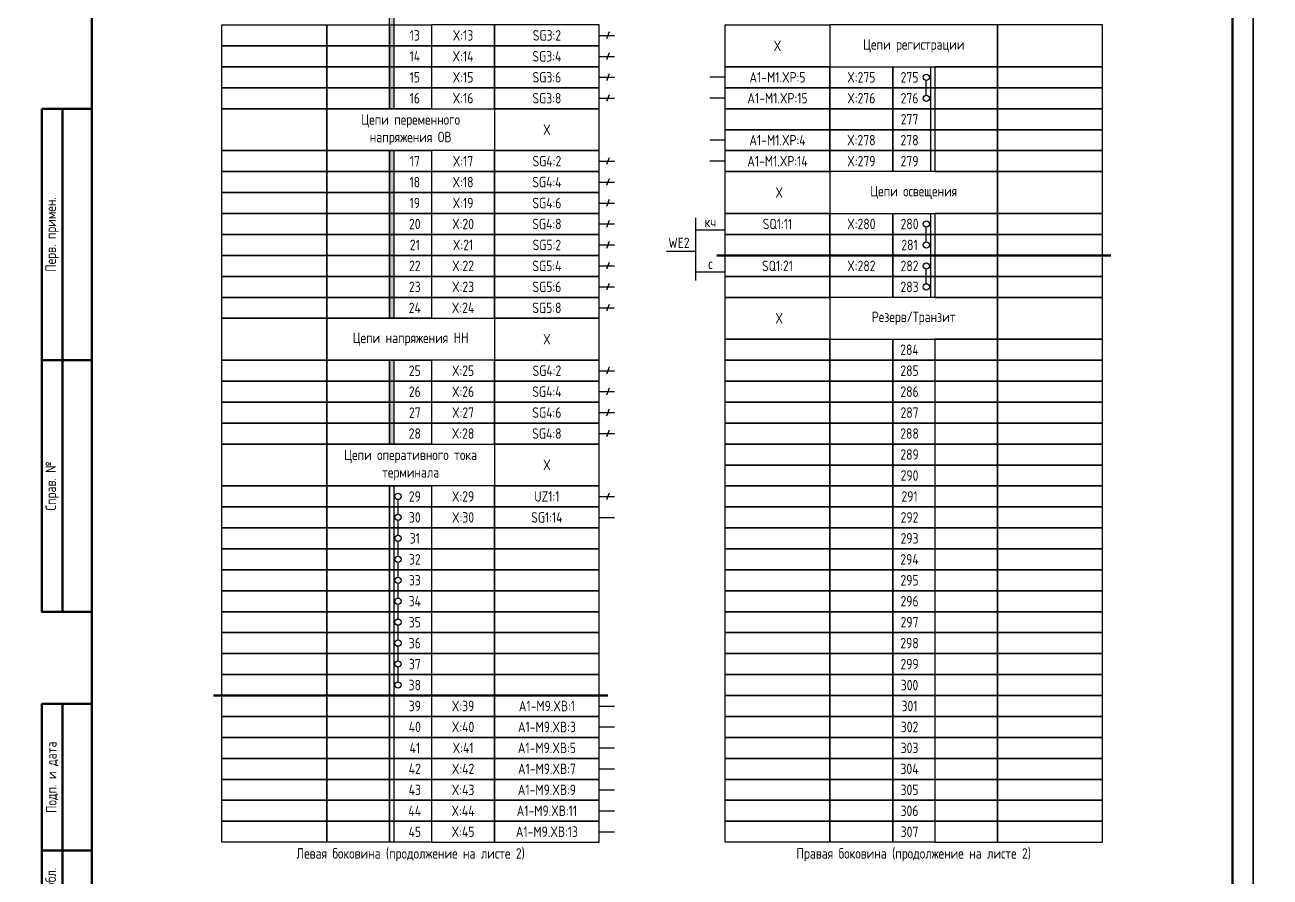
# Model space of a CAD drawing. Header units: millimetres. Extents: x -1036 to 3772, y -90 to 586.
# Drawn here: x 2524 to 2821, y 108.7 to 312 of the extents above; entities that cross this region are included whole.
import ezdxf

# ---------------------------------------------------------------- set-up
doc = ezdxf.new("R2010")
doc.units = ezdxf.units.MM
doc.styles.add('Gost_type_A', font='GOST_0.TTF')

# ---------------------------------------------------------------- blocks, each defined once
blk = doc.blocks.new('Штамп левый верхний')
at = {"lineweight": 50}
for points in [[(-12, 0), (-7, 0), (-7, -60), (-12, -60)], [(-7, 0), (0, 0), (0, -60), (-7, -60)], [(-12, -60), (-7, -60), (-7, -120), (-12, -120)], [(-7, -60), (0, -60), (0, -120), (-7, -120)]]:
    blk.add_lwpolyline(points, close=True, dxfattribs=at)
at = {"char_height": 2.5, "width": 60, "attachment_point": 5, "rotation": 90, "style": 'Gost_type_A'}
for s, insert in [('Перв. примен.', (-9.5, -30)), ('Справ. №', (-9.5, -90))]:
    blk.add_mtext(s, dxfattribs=dict(at, insert=insert))
blk = doc.blocks.new('Штамп левый нижний')
at = {"lineweight": 50}
for points in [[(-12, 145), (-7, 145), (-7, 110), (-12, 110)], [(-7, 145), (0, 145), (0, 110), (-7, 110)], [(-12, 110), (-7, 110), (-7, 85), (-12, 85)], [(-7, 110), (0, 110), (0, 85), (-7, 85)], [(-12, 85), (-7, 85), (-7, 60), (-12, 60)], [(-7, 85), (0, 85), (0, 60), (-7, 60)], [(-12, 60), (-7, 60), (-7, 25), (-12, 25)], [(-7, 60), (0, 60), (0, 25), (-7, 25)], [(-12, 25), (-7, 25), (-7, 0), (-12, 0)], [(-7, 25), (0, 25), (0, 0), (-7, 0)]]:
    blk.add_lwpolyline(points, close=True, dxfattribs=at)
at = {"char_height": 2.5, "attachment_point": 5, "rotation": 90, "style": 'Gost_type_A'}
for s, insert, width in [('Подп. и дата', (-9.5, 127.5), 35), ('Инв. № дубл.', (-9.5, 97.5), 25), ('Взам. инв. №', (-9.5, 72.5), 25), ('Подп. и дата', (-9.5, 42.5), 35), ('Инв. N подл.', (-9.5, 12.5), 25)]:
    blk.add_mtext(s, dxfattribs=dict(at, insert=insert, width=width))

msp = doc.modelspace()

# ---------------------------------------------------------------- hatches: boundary and pattern name
h = msp.add_hatch(color=256)
h.dxf.hatch_style = 1
h.paths.add_polyline_path([(2612, 332), (2611, 332), (2611, 292), (2612, 292)])
h = msp.add_hatch(color=256)
h.dxf.hatch_style = 1
h.paths.add_polyline_path([(2612, 282), (2611, 282), (2611, 242), (2612, 242)])
h = msp.add_hatch(color=256)
h.dxf.hatch_style = 1
h.paths.add_polyline_path([(2612, 232), (2611, 232), (2611, 212), (2612, 212)])

# ---------------------------------------------------------------- linework, layer by layer
for p, q in [((2661, 309.5), (2664.62, 309.5)), ((2663.33, 310.31), (2662.75, 308.69)), ((2661, 304.5), (2664.62, 304.5)), ((2663.33, 305.31), (2662.75, 303.69)), ((2663.33, 300.31), (2662.75, 298.69)), ((2740, 302), (2740, 277)), ((2661, 299.5), (2664.62, 299.5)), ((2691, 299.5), (2687.38, 299.5)), ((2739, 295.25), (2739, 298.75)), ((2661, 294.5), (2664.62, 294.5)), ((2663.33, 295.31), (2662.75, 293.69)), ((2691, 294.5), (2687.38, 294.5)), ((2691, 284.5), (2687.38, 284.5)), ((2661, 279.5), (2664.62, 279.5)), ((2663.33, 280.31), (2662.75, 278.69)), ((2691, 279.5), (2687.38, 279.5)), ((2661, 274.5), (2664.62, 274.5)), ((2663.33, 275.31), (2662.75, 273.69)), ((2663.33, 270.31), (2662.75, 268.69)), ((2661, 269.5), (2664.62, 269.5)), ((2661, 264.5), (2664.62, 264.5)), ((2663.33, 265.31), (2662.75, 263.69)), ((2684, 251), (2684, 266)), ((2740, 267), (2740, 257)), ((2691, 263), (2684, 263)), ((2739, 260.25), (2739, 263.75)), ((2661, 259.5), (2664.62, 259.5)), ((2663.33, 260.31), (2662.75, 258.69)), ((2677, 258), (2684, 258)), ((2740, 257), (2740, 247)), ((2661, 254.5), (2664.62, 254.5)), ((2663.33, 255.31), (2662.75, 253.69)), ((2691, 253), (2684, 253)), ((2739, 250.25), (2739, 253.75)), ((2661, 249.5), (2664.62, 249.5)), ((2663.33, 250.31), (2662.75, 248.69)), ((2661, 244.5), (2664.62, 244.5)), ((2663.33, 245.31), (2662.75, 243.69)), ((2661, 229.5), (2664.62, 229.5)), ((2663.33, 230.31), (2662.75, 228.69)), ((2661, 224.5), (2664.62, 224.5)), ((2663.33, 225.31), (2662.75, 223.69)), ((2663.33, 220.31), (2662.75, 218.69)), ((2661, 219.5), (2664.62, 219.5)), ((2661, 214.5), (2664.62, 214.5)), ((2663.33, 215.31), (2662.75, 213.69)), ((2661, 199.5), (2664.62, 199.5)), ((2663.33, 200.31), (2662.75, 198.69)), ((2613, 195.25), (2613, 198.75)), ((2613, 190.25), (2613, 193.75)), ((2661, 194.5), (2664.62, 194.5)), ((2613, 185.25), (2613, 188.75)), ((2613, 180.25), (2613, 183.75)), ((2613, 175.25), (2613, 178.75)), ((2613, 170.25), (2613, 173.75)), ((2613, 165.25), (2613, 168.75)), ((2613, 160.25), (2613, 163.75)), ((2613, 155.25), (2613, 158.75)), ((2661, 149.5), (2664.62, 149.5)), ((2661, 144.5), (2664.62, 144.5)), ((2661, 139.5), (2664.62, 139.5)), ((2661, 134.5), (2664.62, 134.5)), ((2661, 129.5), (2664.62, 129.5)), ((2661, 124.5), (2664.62, 124.5)), ((2661, 119.5), (2664.62, 119.5))]:
    msp.add_line(p, q)
at = {"lineweight": 50}
for p, q in [((2783, 257), (2689, 257)), ((2569, 152), (2663, 152))]:
    msp.add_line(p, q, dxfattribs=at)
for points in [[(2817, 420), (2817, 0), (2520, 0), (2520, 420)], [(3114, 420), (3114, 0), (2817, 0), (2817, 420)], [(2571, 312), (2596, 312), (2596, 307), (2571, 307)], [(2596, 312), (2611, 312), (2611, 307), (2596, 307)], [(2611, 312), (2621, 312), (2621, 307), (2611, 307)], [(2636, 312), (2621, 312), (2621, 307), (2636, 307)], [(2661, 312), (2636, 312), (2636, 307), (2661, 307)], [(2691, 312), (2716, 312), (2716, 302), (2691, 302)], [(2756, 312), (2716, 312), (2716, 302), (2756, 302)], [(2781, 312), (2756, 312), (2756, 302), (2781, 302)], [(2571, 307), (2596, 307), (2596, 302), (2571, 302)], [(2596, 307), (2611, 307), (2611, 302), (2596, 302)], [(2611, 307), (2621, 307), (2621, 302), (2611, 302)], [(2636, 307), (2621, 307), (2621, 302), (2636, 302)], [(2661, 307), (2636, 307), (2636, 302), (2661, 302)], [(2571, 302), (2596, 302), (2596, 297), (2571, 297)], [(2596, 302), (2611, 302), (2611, 297), (2596, 297)], [(2611, 302), (2621, 302), (2621, 297), (2611, 297)], [(2636, 302), (2621, 302), (2621, 297), (2636, 297)], [(2661, 302), (2636, 302), (2636, 297), (2661, 297)], [(2691, 302), (2716, 302), (2716, 297), (2691, 297)], [(2716, 302), (2731, 302), (2731, 297), (2716, 297)], [(2731, 302), (2741, 302), (2741, 297), (2731, 297)], [(2756, 302), (2741, 302), (2741, 297), (2756, 297)], [(2781, 302), (2756, 302), (2756, 297), (2781, 297)], [(2571, 297), (2596, 297), (2596, 292), (2571, 292)], [(2596, 297), (2611, 297), (2611, 292), (2596, 292)], [(2611, 297), (2621, 297), (2621, 292), (2611, 292)], [(2636, 297), (2621, 297), (2621, 292), (2636, 292)], [(2661, 297), (2636, 297), (2636, 292), (2661, 292)], [(2691, 297), (2716, 297), (2716, 292), (2691, 292)], [(2716, 297), (2731, 297), (2731, 292), (2716, 292)], [(2731, 297), (2741, 297), (2741, 292), (2731, 292)], [(2756, 297), (2741, 297), (2741, 292), (2756, 292)], [(2781, 297), (2756, 297), (2756, 292), (2781, 292)], [(2571, 292), (2596, 292), (2596, 282), (2571, 282)], [(2596, 292), (2636, 292), (2636, 282), (2596, 282)], [(2661, 292), (2636, 292), (2636, 282), (2661, 282)], [(2691, 292), (2716, 292), (2716, 287), (2691, 287)], [(2716, 292), (2731, 292), (2731, 287), (2716, 287)], [(2731, 292), (2741, 292), (2741, 287), (2731, 287)], [(2756, 292), (2741, 292), (2741, 287), (2756, 287)], [(2781, 292), (2756, 292), (2756, 287), (2781, 287)], [(2691, 287), (2716, 287), (2716, 282), (2691, 282)], [(2716, 287), (2731, 287), (2731, 282), (2716, 282)], [(2731, 287), (2741, 287), (2741, 282), (2731, 282)], [(2756, 287), (2741, 287), (2741, 282), (2756, 282)], [(2781, 287), (2756, 287), (2756, 282), (2781, 282)], [(2571, 282), (2596, 282), (2596, 277), (2571, 277)], [(2596, 282), (2611, 282), (2611, 277), (2596, 277)], [(2611, 282), (2621, 282), (2621, 277), (2611, 277)], [(2636, 282), (2621, 282), (2621, 277), (2636, 277)], [(2661, 282), (2636, 282), (2636, 277), (2661, 277)], [(2691, 282), (2716, 282), (2716, 277), (2691, 277)], [(2716, 282), (2731, 282), (2731, 277), (2716, 277)], [(2731, 282), (2741, 282), (2741, 277), (2731, 277)], [(2756, 282), (2741, 282), (2741, 277), (2756, 277)], [(2781, 282), (2756, 282), (2756, 277), (2781, 277)], [(2571, 277), (2596, 277), (2596, 272), (2571, 272)], [(2596, 277), (2611, 277), (2611, 272), (2596, 272)], [(2611, 277), (2621, 277), (2621, 272), (2611, 272)], [(2636, 277), (2621, 277), (2621, 272), (2636, 272)], [(2661, 277), (2636, 277), (2636, 272), (2661, 272)], [(2691, 277), (2716, 277), (2716, 267), (2691, 267)], [(2756, 277), (2716, 277), (2716, 267), (2756, 267)], [(2781, 277), (2756, 277), (2756, 267), (2781, 267)], [(2571, 272), (2596, 272), (2596, 267), (2571, 267)], [(2596, 272), (2611, 272), (2611, 267), (2596, 267)], [(2611, 272), (2621, 272), (2621, 267), (2611, 267)], [(2636, 272), (2621, 272), (2621, 267), (2636, 267)], [(2661, 272), (2636, 272), (2636, 267), (2661, 267)], [(2571, 267), (2596, 267), (2596, 262), (2571, 262)], [(2596, 267), (2611, 267), (2611, 262), (2596, 262)], [(2611, 267), (2621, 267), (2621, 262), (2611, 262)], [(2636, 267), (2621, 267), (2621, 262), (2636, 262)], [(2661, 267), (2636, 267), (2636, 262), (2661, 262)], [(2691, 267), (2716, 267), (2716, 262), (2691, 262)], [(2716, 267), (2731, 267), (2731, 262), (2716, 262)], [(2731, 267), (2741, 267), (2741, 262), (2731, 262)], [(2756, 267), (2741, 267), (2741, 262), (2756, 262)], [(2781, 267), (2756, 267), (2756, 262), (2781, 262)], [(2571, 262), (2596, 262), (2596, 257), (2571, 257)], [(2596, 262), (2611, 262), (2611, 257), (2596, 257)], [(2611, 262), (2621, 262), (2621, 257), (2611, 257)], [(2636, 262), (2621, 262), (2621, 257), (2636, 257)], [(2661, 262), (2636, 262), (2636, 257), (2661, 257)], [(2691, 262), (2716, 262), (2716, 257), (2691, 257)], [(2716, 262), (2731, 262), (2731, 257), (2716, 257)], [(2731, 262), (2741, 262), (2741, 257), (2731, 257)], [(2756, 262), (2741, 262), (2741, 257), (2756, 257)], [(2781, 262), (2756, 262), (2756, 257), (2781, 257)], [(2571, 257), (2596, 257), (2596, 252), (2571, 252)], [(2596, 257), (2611, 257), (2611, 252), (2596, 252)], [(2611, 257), (2621, 257), (2621, 252), (2611, 252)], [(2636, 257), (2621, 257), (2621, 252), (2636, 252)], [(2661, 257), (2636, 257), (2636, 252), (2661, 252)], [(2691, 257), (2716, 257), (2716, 252), (2691, 252)], [(2716, 257), (2731, 257), (2731, 252), (2716, 252)], [(2731, 257), (2741, 257), (2741, 252), (2731, 252)], [(2756, 257), (2741, 257), (2741, 252), (2756, 252)], [(2781, 257), (2756, 257), (2756, 252), (2781, 252)], [(2571, 252), (2596, 252), (2596, 247), (2571, 247)], [(2596, 252), (2611, 252), (2611, 247), (2596, 247)], [(2611, 252), (2621, 252), (2621, 247), (2611, 247)], [(2636, 252), (2621, 252), (2621, 247), (2636, 247)], [(2661, 252), (2636, 252), (2636, 247), (2661, 247)], [(2691, 252), (2716, 252), (2716, 247), (2691, 247)], [(2716, 252), (2731, 252), (2731, 247), (2716, 247)], [(2731, 252), (2741, 252), (2741, 247), (2731, 247)], [(2756, 252), (2741, 252), (2741, 247), (2756, 247)], [(2781, 252), (2756, 252), (2756, 247), (2781, 247)], [(2571, 247), (2596, 247), (2596, 242), (2571, 242)], [(2596, 247), (2611, 247), (2611, 242), (2596, 242)], [(2611, 247), (2621, 247), (2621, 242), (2611, 242)], [(2636, 247), (2621, 247), (2621, 242), (2636, 242)], [(2661, 247), (2636, 247), (2636, 242), (2661, 242)], [(2691, 247), (2716, 247), (2716, 237), (2691, 237)], [(2756, 247), (2716, 247), (2716, 237), (2756, 237)], [(2781, 247), (2756, 247), (2756, 237), (2781, 237)], [(2571, 242), (2596, 242), (2596, 232), (2571, 232)], [(2596, 242), (2636, 242), (2636, 232), (2596, 232)], [(2661, 242), (2636, 242), (2636, 232), (2661, 232)], [(2691, 237), (2716, 237), (2716, 232), (2691, 232)], [(2716, 237), (2731, 237), (2731, 232), (2716, 232)], [(2731, 237), (2741, 237), (2741, 232), (2731, 232)], [(2756, 237), (2741, 237), (2741, 232), (2756, 232)], [(2781, 237), (2756, 237), (2756, 232), (2781, 232)], [(2571, 232), (2596, 232), (2596, 227), (2571, 227)], [(2596, 232), (2611, 232), (2611, 227), (2596, 227)], [(2611, 232), (2621, 232), (2621, 227), (2611, 227)], [(2636, 232), (2621, 232), (2621, 227), (2636, 227)], [(2661, 232), (2636, 232), (2636, 227), (2661, 227)], [(2691, 232), (2716, 232), (2716, 227), (2691, 227)], [(2716, 232), (2731, 232), (2731, 227), (2716, 227)], [(2731, 232), (2741, 232), (2741, 227), (2731, 227)], [(2756, 232), (2741, 232), (2741, 227), (2756, 227)], [(2781, 232), (2756, 232), (2756, 227), (2781, 227)], [(2571, 227), (2596, 227), (2596, 222), (2571, 222)], [(2596, 227), (2611, 227), (2611, 222), (2596, 222)], [(2611, 227), (2621, 227), (2621, 222), (2611, 222)], [(2636, 227), (2621, 227), (2621, 222), (2636, 222)], [(2661, 227), (2636, 227), (2636, 222), (2661, 222)], [(2691, 227), (2716, 227), (2716, 222), (2691, 222)], [(2716, 227), (2731, 227), (2731, 222), (2716, 222)], [(2731, 227), (2741, 227), (2741, 222), (2731, 222)], [(2756, 227), (2741, 227), (2741, 222), (2756, 222)], [(2781, 227), (2756, 227), (2756, 222), (2781, 222)], [(2571, 222), (2596, 222), (2596, 217), (2571, 217)], [(2596, 222), (2611, 222), (2611, 217), (2596, 217)], [(2611, 222), (2621, 222), (2621, 217), (2611, 217)], [(2636, 222), (2621, 222), (2621, 217), (2636, 217)], [(2661, 222), (2636, 222), (2636, 217), (2661, 217)], [(2691, 222), (2716, 222), (2716, 217), (2691, 217)], [(2716, 222), (2731, 222), (2731, 217), (2716, 217)], [(2731, 222), (2741, 222), (2741, 217), (2731, 217)], [(2756, 222), (2741, 222), (2741, 217), (2756, 217)], [(2781, 222), (2756, 222), (2756, 217), (2781, 217)], [(2571, 217), (2596, 217), (2596, 212), (2571, 212)], [(2596, 217), (2611, 217), (2611, 212), (2596, 212)], [(2611, 217), (2621, 217), (2621, 212), (2611, 212)], [(2636, 217), (2621, 217), (2621, 212), (2636, 212)], [(2661, 217), (2636, 217), (2636, 212), (2661, 212)], [(2691, 217), (2716, 217), (2716, 212), (2691, 212)], [(2716, 217), (2731, 217), (2731, 212), (2716, 212)], [(2731, 217), (2741, 217), (2741, 212), (2731, 212)], [(2756, 217), (2741, 217), (2741, 212), (2756, 212)], [(2781, 217), (2756, 217), (2756, 212), (2781, 212)], [(2571, 212), (2596, 212), (2596, 202), (2571, 202)], [(2596, 212), (2636, 212), (2636, 202), (2596, 202)], [(2661, 212), (2636, 212), (2636, 202), (2661, 202)], [(2691, 212), (2716, 212), (2716, 207), (2691, 207)], [(2716, 212), (2731, 212), (2731, 207), (2716, 207)], [(2731, 212), (2741, 212), (2741, 207), (2731, 207)], [(2756, 212), (2741, 212), (2741, 207), (2756, 207)], [(2781, 212), (2756, 212), (2756, 207), (2781, 207)], [(2691, 207), (2716, 207), (2716, 202), (2691, 202)], [(2716, 207), (2731, 207), (2731, 202), (2716, 202)], [(2731, 207), (2741, 207), (2741, 202), (2731, 202)], [(2756, 207), (2741, 207), (2741, 202), (2756, 202)], [(2781, 207), (2756, 207), (2756, 202), (2781, 202)], [(2571, 202), (2596, 202), (2596, 197), (2571, 197)], [(2596, 202), (2611, 202), (2611, 197), (2596, 197)], [(2611, 202), (2621, 202), (2621, 197), (2611, 197)], [(2636, 202), (2621, 202), (2621, 197), (2636, 197)], [(2661, 202), (2636, 202), (2636, 197), (2661, 197)], [(2691, 202), (2716, 202), (2716, 197), (2691, 197)], [(2716, 202), (2731, 202), (2731, 197), (2716, 197)], [(2731, 202), (2741, 202), (2741, 197), (2731, 197)], [(2756, 202), (2741, 202), (2741, 197), (2756, 197)], [(2781, 202), (2756, 202), (2756, 197), (2781, 197)], [(2571, 197), (2596, 197), (2596, 192), (2571, 192)], [(2596, 197), (2611, 197), (2611, 192), (2596, 192)], [(2611, 197), (2621, 197), (2621, 192), (2611, 192)], [(2636, 197), (2621, 197), (2621, 192), (2636, 192)], [(2661, 197), (2636, 197), (2636, 192), (2661, 192)], [(2691, 197), (2716, 197), (2716, 192), (2691, 192)], [(2716, 197), (2731, 197), (2731, 192), (2716, 192)], [(2731, 197), (2741, 197), (2741, 192), (2731, 192)], [(2756, 197), (2741, 197), (2741, 192), (2756, 192)], [(2781, 197), (2756, 197), (2756, 192), (2781, 192)], [(2571, 192), (2596, 192), (2596, 187), (2571, 187)], [(2596, 192), (2611, 192), (2611, 187), (2596, 187)], [(2611, 192), (2621, 192), (2621, 187), (2611, 187)], [(2636, 192), (2621, 192), (2621, 187), (2636, 187)], [(2661, 192), (2636, 192), (2636, 187), (2661, 187)], [(2691, 192), (2716, 192), (2716, 187), (2691, 187)], [(2716, 192), (2731, 192), (2731, 187), (2716, 187)], [(2731, 192), (2741, 192), (2741, 187), (2731, 187)], [(2756, 192), (2741, 192), (2741, 187), (2756, 187)], [(2781, 192), (2756, 192), (2756, 187), (2781, 187)], [(2571, 187), (2596, 187), (2596, 182), (2571, 182)], [(2596, 187), (2611, 187), (2611, 182), (2596, 182)], [(2611, 187), (2621, 187), (2621, 182), (2611, 182)], [(2636, 187), (2621, 187), (2621, 182), (2636, 182)], [(2661, 187), (2636, 187), (2636, 182), (2661, 182)], [(2691, 187), (2716, 187), (2716, 182), (2691, 182)], [(2716, 187), (2731, 187), (2731, 182), (2716, 182)], [(2731, 187), (2741, 187), (2741, 182), (2731, 182)], [(2756, 187), (2741, 187), (2741, 182), (2756, 182)], [(2781, 187), (2756, 187), (2756, 182), (2781, 182)], [(2571, 182), (2596, 182), (2596, 177), (2571, 177)], [(2596, 182), (2611, 182), (2611, 177), (2596, 177)], [(2611, 182), (2621, 182), (2621, 177), (2611, 177)], [(2636, 182), (2621, 182), (2621, 177), (2636, 177)], [(2661, 182), (2636, 182), (2636, 177), (2661, 177)], [(2691, 182), (2716, 182), (2716, 177), (2691, 177)], [(2716, 182), (2731, 182), (2731, 177), (2716, 177)], [(2731, 182), (2741, 182), (2741, 177), (2731, 177)], [(2756, 182), (2741, 182), (2741, 177), (2756, 177)], [(2781, 182), (2756, 182), (2756, 177), (2781, 177)], [(2571, 177), (2596, 177), (2596, 172), (2571, 172)], [(2596, 177), (2611, 177), (2611, 172), (2596, 172)], [(2611, 177), (2621, 177), (2621, 172), (2611, 172)], [(2636, 177), (2621, 177), (2621, 172), (2636, 172)], [(2661, 177), (2636, 177), (2636, 172), (2661, 172)], [(2691, 177), (2716, 177), (2716, 172), (2691, 172)], [(2716, 177), (2731, 177), (2731, 172), (2716, 172)], [(2731, 177), (2741, 177), (2741, 172), (2731, 172)], [(2756, 177), (2741, 177), (2741, 172), (2756, 172)], [(2781, 177), (2756, 177), (2756, 172), (2781, 172)], [(2571, 172), (2596, 172), (2596, 167), (2571, 167)], [(2596, 172), (2611, 172), (2611, 167), (2596, 167)], [(2611, 172), (2621, 172), (2621, 167), (2611, 167)], [(2636, 172), (2621, 172), (2621, 167), (2636, 167)], [(2661, 172), (2636, 172), (2636, 167), (2661, 167)], [(2691, 172), (2716, 172), (2716, 167), (2691, 167)], [(2716, 172), (2731, 172), (2731, 167), (2716, 167)], [(2731, 172), (2741, 172), (2741, 167), (2731, 167)], [(2756, 172), (2741, 172), (2741, 167), (2756, 167)], [(2781, 172), (2756, 172), (2756, 167), (2781, 167)], [(2571, 167), (2596, 167), (2596, 162), (2571, 162)], [(2596, 167), (2611, 167), (2611, 162), (2596, 162)], [(2611, 167), (2621, 167), (2621, 162), (2611, 162)], [(2636, 167), (2621, 167), (2621, 162), (2636, 162)], [(2661, 167), (2636, 167), (2636, 162), (2661, 162)], [(2691, 167), (2716, 167), (2716, 162), (2691, 162)], [(2716, 167), (2731, 167), (2731, 162), (2716, 162)], [(2731, 167), (2741, 167), (2741, 162), (2731, 162)], [(2756, 167), (2741, 167), (2741, 162), (2756, 162)], [(2781, 167), (2756, 167), (2756, 162), (2781, 162)], [(2571, 162), (2596, 162), (2596, 157), (2571, 157)], [(2596, 162), (2611, 162), (2611, 157), (2596, 157)], [(2611, 162), (2621, 162), (2621, 157), (2611, 157)], [(2636, 162), (2621, 162), (2621, 157), (2636, 157)], [(2661, 162), (2636, 162), (2636, 157), (2661, 157)], [(2691, 162), (2716, 162), (2716, 157), (2691, 157)], [(2716, 162), (2731, 162), (2731, 157), (2716, 157)], [(2731, 162), (2741, 162), (2741, 157), (2731, 157)], [(2756, 162), (2741, 162), (2741, 157), (2756, 157)], [(2781, 162), (2756, 162), (2756, 157), (2781, 157)], [(2571, 157), (2596, 157), (2596, 152), (2571, 152)], [(2596, 157), (2611, 157), (2611, 152), (2596, 152)], [(2611, 157), (2621, 157), (2621, 152), (2611, 152)], [(2636, 157), (2621, 157), (2621, 152), (2636, 152)], [(2661, 157), (2636, 157), (2636, 152), (2661, 152)], [(2691, 157), (2716, 157), (2716, 152), (2691, 152)], [(2716, 157), (2731, 157), (2731, 152), (2716, 152)], [(2731, 157), (2741, 157), (2741, 152), (2731, 152)], [(2756, 157), (2741, 157), (2741, 152), (2756, 152)], [(2781, 157), (2756, 157), (2756, 152), (2781, 152)], [(2571, 152), (2596, 152), (2596, 147), (2571, 147)], [(2596, 152), (2611, 152), (2611, 147), (2596, 147)], [(2611, 152), (2621, 152), (2621, 147), (2611, 147)], [(2636, 152), (2621, 152), (2621, 147), (2636, 147)], [(2661, 152), (2636, 152), (2636, 147), (2661, 147)], [(2691, 152), (2716, 152), (2716, 147), (2691, 147)], [(2716, 152), (2731, 152), (2731, 147), (2716, 147)], [(2731, 152), (2741, 152), (2741, 147), (2731, 147)], [(2756, 152), (2741, 152), (2741, 147), (2756, 147)], [(2781, 152), (2756, 152), (2756, 147), (2781, 147)], [(2571, 147), (2596, 147), (2596, 142), (2571, 142)], [(2596, 147), (2611, 147), (2611, 142), (2596, 142)], [(2611, 147), (2621, 147), (2621, 142), (2611, 142)], [(2636, 147), (2621, 147), (2621, 142), (2636, 142)], [(2661, 147), (2636, 147), (2636, 142), (2661, 142)], [(2691, 147), (2716, 147), (2716, 142), (2691, 142)], [(2716, 147), (2731, 147), (2731, 142), (2716, 142)], [(2731, 147), (2741, 147), (2741, 142), (2731, 142)], [(2756, 147), (2741, 147), (2741, 142), (2756, 142)], [(2781, 147), (2756, 147), (2756, 142), (2781, 142)], [(2571, 142), (2596, 142), (2596, 137), (2571, 137)], [(2596, 142), (2611, 142), (2611, 137), (2596, 137)], [(2611, 142), (2621, 142), (2621, 137), (2611, 137)], [(2636, 142), (2621, 142), (2621, 137), (2636, 137)], [(2661, 142), (2636, 142), (2636, 137), (2661, 137)], [(2691, 142), (2716, 142), (2716, 137), (2691, 137)], [(2716, 142), (2731, 142), (2731, 137), (2716, 137)], [(2731, 142), (2741, 142), (2741, 137), (2731, 137)], [(2756, 142), (2741, 142), (2741, 137), (2756, 137)], [(2781, 142), (2756, 142), (2756, 137), (2781, 137)], [(2571, 137), (2596, 137), (2596, 132), (2571, 132)], [(2596, 137), (2611, 137), (2611, 132), (2596, 132)], [(2611, 137), (2621, 137), (2621, 132), (2611, 132)], [(2636, 137), (2621, 137), (2621, 132), (2636, 132)], [(2661, 137), (2636, 137), (2636, 132), (2661, 132)], [(2691, 137), (2716, 137), (2716, 132), (2691, 132)], [(2716, 137), (2731, 137), (2731, 132), (2716, 132)], [(2731, 137), (2741, 137), (2741, 132), (2731, 132)], [(2756, 137), (2741, 137), (2741, 132), (2756, 132)], [(2781, 137), (2756, 137), (2756, 132), (2781, 132)], [(2571, 132), (2596, 132), (2596, 127), (2571, 127)], [(2596, 132), (2611, 132), (2611, 127), (2596, 127)], [(2611, 132), (2621, 132), (2621, 127), (2611, 127)], [(2636, 132), (2621, 132), (2621, 127), (2636, 127)], [(2661, 132), (2636, 132), (2636, 127), (2661, 127)], [(2691, 132), (2716, 132), (2716, 127), (2691, 127)], [(2716, 132), (2731, 132), (2731, 127), (2716, 127)], [(2731, 132), (2741, 132), (2741, 127), (2731, 127)], [(2756, 132), (2741, 132), (2741, 127), (2756, 127)], [(2781, 132), (2756, 132), (2756, 127), (2781, 127)], [(2571, 127), (2596, 127), (2596, 122), (2571, 122)], [(2596, 127), (2611, 127), (2611, 122), (2596, 122)], [(2611, 127), (2621, 127), (2621, 122), (2611, 122)], [(2636, 127), (2621, 127), (2621, 122), (2636, 122)], [(2661, 127), (2636, 127), (2636, 122), (2661, 122)], [(2691, 127), (2716, 127), (2716, 122), (2691, 122)], [(2716, 127), (2731, 127), (2731, 122), (2716, 122)], [(2731, 127), (2741, 127), (2741, 122), (2731, 122)], [(2756, 127), (2741, 127), (2741, 122), (2756, 122)], [(2781, 127), (2756, 127), (2756, 122), (2781, 122)], [(2571, 122), (2596, 122), (2596, 117), (2571, 117)], [(2596, 122), (2611, 122), (2611, 117), (2596, 117)], [(2611, 122), (2621, 122), (2621, 117), (2611, 117)], [(2636, 122), (2621, 122), (2621, 117), (2636, 117)], [(2661, 122), (2636, 122), (2636, 117), (2661, 117)], [(2691, 122), (2716, 122), (2716, 117), (2691, 117)], [(2716, 122), (2731, 122), (2731, 117), (2716, 117)], [(2731, 122), (2741, 122), (2741, 117), (2731, 117)], [(2756, 122), (2741, 122), (2741, 117), (2756, 117)], [(2781, 122), (2756, 122), (2756, 117), (2781, 117)]]:
    msp.add_lwpolyline(points, close=True)
msp.add_lwpolyline([(2812, 415), (2812, 5), (2540, 5), (2540, 415)], close=True, dxfattribs=at)
for points in [[(2611, 292), (2611, 332), (2612, 332), (2612, 292)], [(2611, 242), (2611, 282), (2612, 282), (2612, 242)], [(2611, 212), (2611, 232), (2612, 232), (2612, 212)], [(2612, 202), (2612, 202), (2612, 202), (2612, 117)]]:
    msp.add_lwpolyline(points)
for centre in [(2739, 299.5), (2739, 294.5), (2739, 264.5), (2739, 259.5), (2739, 254.5), (2739, 249.5), (2613, 199.5), (2613, 194.5), (2613, 189.5), (2613, 184.5), (2613, 179.5), (2613, 174.5), (2613, 169.5), (2613, 164.5), (2613, 159.5), (2613, 154.5)]:
    msp.add_circle(centre, 0.75)

# ---------------------------------------------------------------- block references
at = {"color": 1}
for name, p in [('Штамп левый верхний', (2540, 292)), ('Штамп левый нижний', (2540, 5))]:
    msp.add_blockref(name, p, dxfattribs=at)

# ---------------------------------------------------------------- texts
at = {"ltscale": 10, "char_height": 2.5, "attachment_point": 5, "style": 'Gost_type_A'}
for s, insert, width in [('13', (2617, 309.5), 8), ('X:13', (2628.5, 309.5), 15), ('14', (2617, 304.5), 8), ('X:14', (2628.5, 304.5), 15), ('15', (2617, 299.5), 8), ('X:15', (2628.5, 299.5), 15), ('X:275', (2723.5, 299.5), 15), ('275', (2735, 299.5), 8), ('16', (2617, 294.5), 8), ('X:16', (2628.5, 294.5), 15), ('X:276', (2723.5, 294.5), 15), ('276', (2735, 294.5), 8), ('277', (2735, 289.5), 8), ('X:278', (2723.5, 284.5), 15), ('278', (2735, 284.5), 8), ('17', (2617, 279.5), 8), ('X:17', (2628.5, 279.5), 15), ('X:279', (2723.5, 279.5), 15), ('279', (2735, 279.5), 8), ('18', (2617, 274.5), 8), ('X:18', (2628.5, 274.5), 15), ('19', (2617, 269.5), 8), ('X:19', (2628.5, 269.5), 15), ('20', (2617, 264.5), 8), ('X:20', (2628.5, 264.5), 15), ('X:280', (2723.5, 264.5), 15), ('280', (2735, 264.5), 8), ('21', (2617, 259.5), 8), ('X:21', (2628.5, 259.5), 15), ('281', (2735, 259.5), 8), ('22', (2617, 254.5), 8), ('X:22', (2628.5, 254.5), 15), ('X:282', (2723.5, 254.5), 15), ('282', (2735, 254.5), 8), ('23', (2617, 249.5), 8), ('X:23', (2628.5, 249.5), 15), ('283', (2735, 249.5), 8), ('24', (2617, 244.5), 8), ('X:24', (2628.5, 244.5), 15), ('284', (2735, 234.5), 8), ('25', (2617, 229.5), 8), ('X:25', (2628.5, 229.5), 15), ('285', (2735, 229.5), 8), ('26', (2617, 224.5), 8), ('X:26', (2628.5, 224.5), 15), ('286', (2735, 224.5), 8), ('27', (2617, 219.5), 8), ('X:27', (2628.5, 219.5), 15), ('287', (2735, 219.5), 8), ('28', (2617, 214.5), 8), ('X:28', (2628.5, 214.5), 15), ('288', (2735, 214.5), 8), ('289', (2735, 209.5), 8), ('290', (2735, 204.5), 8), ('29', (2617, 199.5), 8), ('X:29', (2628.5, 199.5), 15), ('291', (2735, 199.5), 8), ('30', (2617, 194.5), 8), ('X:30', (2628.5, 194.5), 15), ('292', (2735, 194.5), 8), ('31', (2617, 189.5), 8), ('293', (2735, 189.5), 8), ('32', (2617, 184.5), 8), ('294', (2735, 184.5), 8), ('33', (2617, 179.5), 8), ('295', (2735, 179.5), 8), ('34', (2617, 174.5), 8), ('296', (2735, 174.5), 8), ('35', (2617, 169.5), 8), ('297', (2735, 169.5), 8), ('36', (2617, 164.5), 8), ('298', (2735, 164.5), 8), ('37', (2617, 159.5), 8), ('299', (2735, 159.5), 8), ('38', (2617, 154.5), 8), ('300', (2735, 154.5), 8), ('39', (2617, 149.5), 8), ('X:39', (2628.5, 149.5), 15), ('301', (2735, 149.5), 8), ('40', (2617, 144.5), 8), ('X:40', (2628.5, 144.5), 15), ('302', (2735, 144.5), 8), ('41', (2617, 139.5), 8), ('X:41', (2628.5, 139.5), 15), ('303', (2735, 139.5), 8), ('42', (2617, 134.5), 8), ('X:42', (2628.5, 134.5), 15), ('304', (2735, 134.5), 8), ('43', (2617, 129.5), 8), ('X:43', (2628.5, 129.5), 15), ('305', (2735, 129.5), 8), ('44', (2617, 124.5), 8), ('X:44', (2628.5, 124.5), 15), ('306', (2735, 124.5), 8), ('45', (2617, 119.5), 8), ('X:45', (2628.5, 119.5), 15), ('307', (2735, 119.5), 8)]:
    msp.add_mtext(s, dxfattribs=dict(at, insert=insert, width=width))
at = {"char_height": 2.5, "attachment_point": 5, "style": 'Gost_type_A'}
for s, insert, width in [('SG3:2', (2648.5, 309.5), 25), ('X', (2703.5, 307), 25), ('Цепи регистрации', (2736, 307), 40), ('SG3:4', (2648.5, 304.5), 25), ('SG3:6', (2648.5, 299.5), 25), ('A1-M1.XP:5', (2703.5, 299.5), 25), ('SG3:8', (2648.5, 294.5), 25), ('A1-M1.XP:15', (2703.5, 294.5), 25), ('Цепи переменного\\Pнапряжения ОВ', (2616, 287), 40), ('X', (2648.5, 287), 25), ('A1-M1.XP:4', (2703.5, 284.5), 25), ('SG4:2', (2648.5, 279.5), 25), ('A1-M1.XP:14', (2703.5, 279.5), 25), ('SG4:4', (2648.5, 274.5), 25), ('X', (2703.91, 272), 25), ('Цепи освещения', (2736, 272), 40), ('SG4:6', (2648.5, 269.5), 25), ('SG4:8', (2648.5, 264.5), 25), ('кч', (2687.5, 265), 7), ('SQ1:11', (2703.5, 264.5), 25), ('SG5:2', (2648.5, 259.5), 25), ('WE2', (2680, 260), 7), ('SG5:4', (2648.5, 254.5), 25), ('с', (2687.5, 255), 7), ('SQ1:21', (2703.5, 254.5), 25), ('SG5:6', (2648.5, 249.5), 25), ('SG5:8', (2648.5, 244.5), 25), ('Резерв/Транзит', (2736, 242), 40), ('X', (2703.91, 242), 25), ('Цепи напряжения НН ', (2616, 237), 40), ('X', (2648.5, 237), 25), ('SG4:2', (2648.5, 229.5), 25), ('SG4:4', (2648.5, 224.5), 25), ('SG4:6', (2648.5, 219.5), 25), ('SG4:8', (2648.5, 214.5), 25), ('Цепи оперативного тока терминала ', (2616, 207), 40), ('X', (2648.5, 207), 25), ('UZ1:1', (2648.5, 199.5), 25), ('SG1:14', (2648.5, 194.5), 25), ('A1-M9.XВ:1', (2648.5, 149.5), 25), ('A1-M9.XВ:3', (2648.5, 144.5), 25), ('A1-M9.XВ:5', (2648.5, 139.5), 25), ('A1-M9.XВ:7', (2648.5, 134.5), 25), ('A1-M9.XВ:9', (2648.5, 129.5), 25), ('A1-M9.XВ:11', (2648.5, 124.5), 25), ('A1-M9.XВ:13', (2648.5, 119.5), 25), ('Левая боковина (продолжение на листе 2)', (2616, 114), 90), ('Правая боковина (продолжение на листе 2)', (2736, 114), 90)]:
    msp.add_mtext(s, dxfattribs=dict(at, insert=insert, width=width))

doc.saveas('drawing.dxf')
